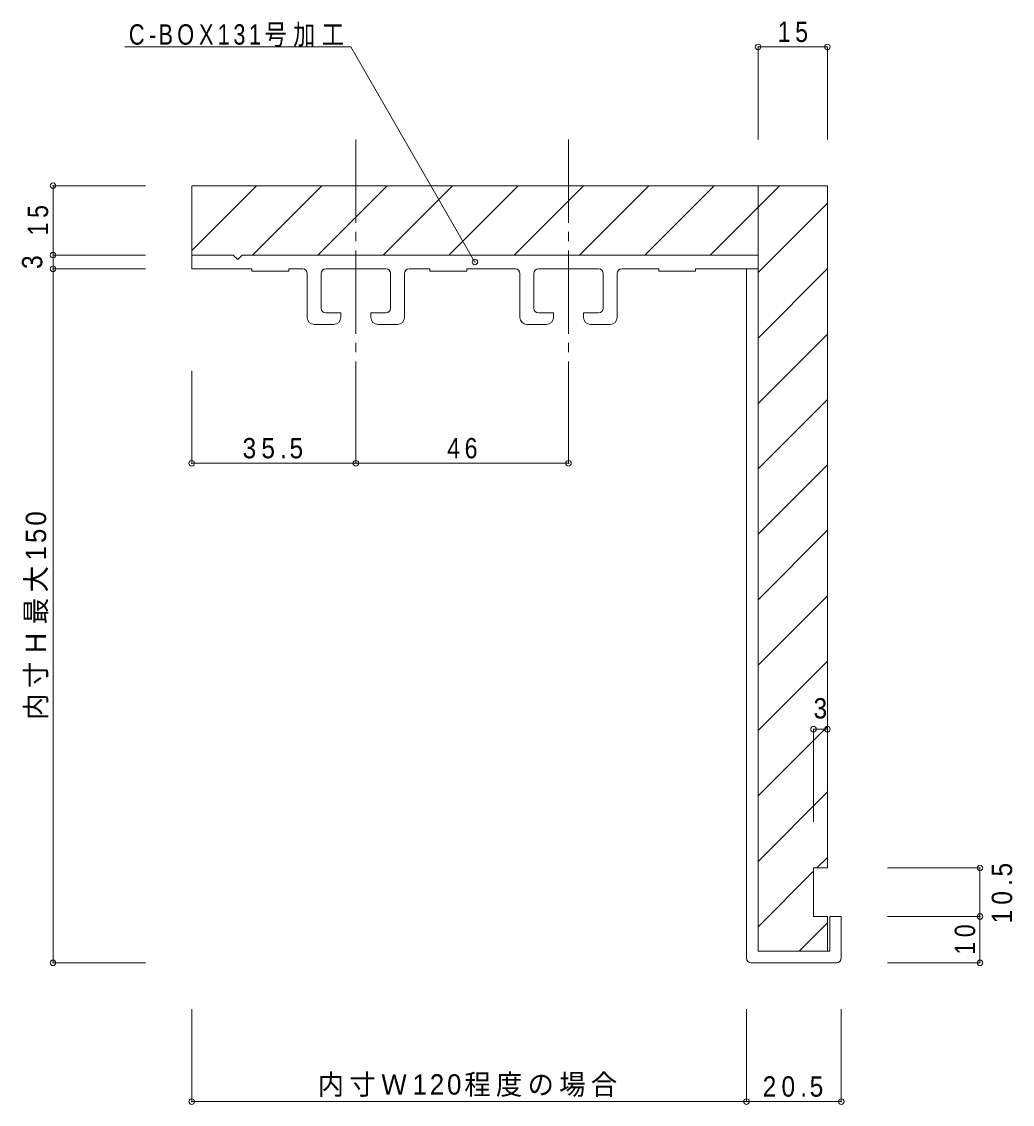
# Model space of a CAD drawing. Units: millimetres at full size, sheet at 1:2. Extents: x -623 to 282, y -195 to 195.
# Drawn here: x -623.2 to -408.9, y -102.3 to 131.7 of the extents above; entities that cross this region are included whole.
import ezdxf
from ezdxf.enums import TextEntityAlignment as Align

# ---------------------------------------------------------------- set-up
doc = ezdxf.new("R2010")
doc.units = ezdxf.units.MM
doc.header["$LTSCALE"] = 2
doc.header["$PDMODE"] = 32
doc.header["$PDSIZE"] = 1.2
doc.linetypes.add('CHAIN2', pattern=[12, 9, -1, 1, -1])
for name, color, linetype, lineweight in [('4-0_ＫＢ製品', 2, 'Continuous', 9), ('4-1_躯体', 3, 'Continuous', 9), ('4-2_ハッチ', 7, 'Continuous', 9), ('4-3_寸法', 4, 'Continuous', 9), ('4-4_引出線字', 4, 'Continuous', 9), ('4-8_他製品', 7, 'CHAIN2', 9)]:
    doc.layers.add(name, color=color, linetype=linetype, lineweight=lineweight)
doc.layers.add('4-5_文字', color=7, linetype='Continuous')
doc.styles.add('HGｺﾞｼｯｸM', font='')
doc.styles.get('HGｺﾞｼｯｸM').set_extended_font_data('HGｺﾞｼｯｸM')

msp = doc.modelspace()

# ---------------------------------------------------------------- linework, layer by layer
at = {"layer": '4-0_ＫＢ製品'}
for p, q in [((-463.932, 81.25), (-575.509, 81.25)), ((-463.932, 78.25), (-463.932, 81.25)), ((-562.432, 78.25), (-565.432, 78.25)), ((-561.432, 67.75), (-561.432, 77.25)), ((-558.432, 69.75), (-558.432, 77.25)), ((-544.432, 78.25), (-557.432, 78.25)), ((-543.432, 69.75), (-543.432, 77.25)), ((-540.432, 67.75), (-540.432, 77.25)), ((-539.432, 78.25), (-534.932, 78.25)), ((-516.432, 78.25), (-526.932, 78.25)), ((-526.932, 77.75), (-526.932, 78.25)), ((-515.432, 67.75), (-515.432, 77.25)), ((-512.432, 69.75), (-512.432, 77.25)), ((-498.432, 78.25), (-511.432, 78.25)), ((-497.432, 69.75), (-497.432, 77.25)), ((-494.432, 67.75), (-494.432, 77.25)), ((-493.432, 78.25), (-485.432, 78.25)), ((-463.932, 78.25), (-466.432, 78.25)), ((-466.432, -70.75), (-466.432, 78.25)), ((-554.182, 68.75), (-557.432, 68.75)), ((-554.182, 67.75), (-554.182, 68.75)), ((-547.682, 68.75), (-544.432, 68.75)), ((-547.682, 67.75), (-547.682, 68.75)), ((-508.182, 68.75), (-511.432, 68.75)), ((-508.182, 67.75), (-508.182, 68.75)), ((-501.682, 68.75), (-498.432, 68.75)), ((-501.682, 67.75), (-501.682, 68.75)), ((-555.682, 66.25), (-559.932, 66.25)), ((-546.182, 66.25), (-541.932, 66.25)), ((-509.682, 66.25), (-513.932, 66.25)), ((-495.932, 66.25), (-500.182, 66.25)), ((-445.932, -61.75), (-448.432, -61.75)), ((-448.432, -69.25), (-448.432, -61.75)), ((-445.932, -70.75), (-445.932, -61.75)), ((-465.432, -71.75), (-446.932, -71.75))]:
    msp.add_line(p, q, dxfattribs=at)
for points in [[(-575.509, 81.25), (-576.481, 80.29), (-577.477, 81.25), (-586.432, 81.25), (-586.432, 78.25), (-573.432, 78.25)], [(-477.432, 78.25), (-463.932, 78.25), (-463.932, 81.25)], [(-565.432, 78.25), (-565.432, 77.75), (-573.432, 77.75), (-573.432, 78.25)], [(-526.932, 77.75), (-534.932, 77.75), (-534.932, 78.25)], [(-477.432, 78.25), (-477.432, 77.75), (-485.432, 77.75), (-485.432, 78.25)], [(-448.432, -69.25), (-463.932, -69.25), (-463.932, 78.25)]]:
    msp.add_lwpolyline(points, dxfattribs=at)
for centre, radius, start, end in [((-562.432, 77.25), 1, 0, 90), ((-557.432, 77.25), 1, 90, 180), ((-544.432, 77.25), 1, 0, 90), ((-539.432, 77.25), 1, 90, 180), ((-516.432, 77.25), 1, 0, 90), ((-511.432, 77.25), 1, 90, 180), ((-498.432, 77.25), 1, 0, 90), ((-493.432, 77.25), 1, 90, 180), ((-557.432, 69.75), 1, 180, 270), ((-544.432, 69.75), 1, 270, 0), ((-511.432, 69.75), 1, 180, 270), ((-498.432, 69.75), 1, 270, 0), ((-559.932, 67.75), 1.5, 180, 270), ((-555.682, 67.75), 1.5, 270, 0), ((-546.182, 67.75), 1.5, 180, 270), ((-541.932, 67.75), 1.5, 270, 0), ((-513.932, 67.75), 1.5, 180, 270), ((-509.682, 67.75), 1.5, 270, 0), ((-500.182, 67.75), 1.5, 180, 270), ((-495.932, 67.75), 1.5, 270, 0), ((-465.432, -70.75), 1, 180, 270), ((-446.932, -70.75), 1, 270, 0)]:
    msp.add_arc(centre, radius, start, end, dxfattribs=at)
at = {"layer": '4-1_躯体'}
for p, q in [((-586.432, 81.25), (-586.432, 96.25)), ((-586.432, 96.25), (-448.932, 96.25)), ((-463.932, -69.25), (-463.932, 96.25)), ((-448.932, -51.25), (-448.932, 96.25)), ((-451.932, -61.75), (-451.932, -51.25)), ((-448.932, -51.25), (-451.932, -51.25)), ((-448.932, -61.75), (-451.932, -61.75)), ((-448.932, -69.25), (-448.932, -61.75)), ((-448.932, -69.25), (-463.932, -69.25))]:
    msp.add_line(p, q, dxfattribs=at)
at = {"layer": '4-2_ハッチ'}
for p, q in [((-586.432, 82.235), (-572.416, 96.25)), ((-573.274, 81.25), (-558.274, 96.25)), ((-559.132, 81.25), (-544.132, 96.25)), ((-544.99, 81.25), (-529.99, 96.25)), ((-530.848, 81.25), (-515.848, 96.25)), ((-516.706, 81.25), (-501.706, 96.25)), ((-502.564, 81.25), (-487.564, 96.25)), ((-488.422, 81.25), (-473.422, 96.25)), ((-474.279, 81.25), (-459.279, 96.25)), ((-463.932, 77.456), (-448.932, 92.456)), ((-463.932, 63.313), (-448.932, 78.313)), ((-463.932, 49.171), (-448.932, 64.171)), ((-463.932, 35.029), (-448.932, 50.029)), ((-463.932, 20.887), (-448.932, 35.887)), ((-463.932, 6.745), (-448.932, 21.745)), ((-463.932, -7.397), (-448.932, 7.603)), ((-463.932, -21.539), (-448.932, -6.539)), ((-463.932, -35.681), (-448.932, -20.681)), ((-463.932, -49.824), (-448.932, -34.824)), ((-451.216, -51.25), (-448.932, -48.966)), ((-463.932, -63.966), (-451.932, -51.966)), ((-455.074, -69.25), (-448.932, -63.108))]:
    msp.add_line(p, q, dxfattribs=at)
at = {"layer": '4-3_寸法'}
for p, q in [((-448.932, 126.25), (-463.932, 126.25)), ((-463.932, 106.25), (-463.932, 126.25)), ((-448.932, 126.25), (-448.932, 106.25)), ((-616.432, 96.25), (-616.432, 81.25)), ((-616.432, 96.25), (-596.432, 96.25)), ((-616.432, 81.25), (-596.432, 81.25)), ((-616.432, 81.25), (-616.432, 78.25)), ((-616.432, 78.25), (-596.432, 78.25)), ((-616.432, 78.25), (-616.432, -71.75)), ((-586.432, 36.25), (-586.432, 56.25)), ((-550.932, 36.25), (-550.932, 56.25)), ((-504.932, 36.25), (-504.932, 56.25)), ((-586.432, 36.25), (-550.932, 36.25)), ((-550.932, 36.25), (-504.932, 36.25)), ((-451.932, -21.25), (-448.932, -21.25)), ((-451.932, -21.25), (-451.932, -41.25)), ((-415.932, -51.25), (-435.932, -51.25)), ((-415.932, -61.75), (-415.932, -51.25)), ((-415.932, -61.75), (-435.932, -61.75)), ((-415.932, -71.75), (-415.932, -61.75)), ((-616.432, -71.75), (-596.432, -71.75)), ((-415.932, -71.75), (-435.932, -71.75)), ((-586.432, -81.75), (-586.432, -101.75)), ((-466.432, -101.75), (-466.432, -81.75)), ((-445.932, -101.75), (-445.932, -81.75)), ((-466.432, -101.75), (-586.432, -101.75)), ((-445.932, -101.75), (-466.432, -101.75))]:
    msp.add_line(p, q, dxfattribs=at)
for p in [(-463.932, 126.25), (-448.932, 126.25), (-616.432, 96.25), (-616.432, 81.25), (-616.432, 78.25), (-586.432, 36.25), (-550.932, 36.25), (-504.932, 36.25), (-451.932, -21.25), (-448.932, -21.25), (-415.932, -51.25), (-415.932, -61.75), (-616.432, -71.75), (-415.932, -71.75), (-586.432, -101.75), (-466.432, -101.75), (-445.932, -101.75)]:
    msp.add_point(p, dxfattribs=at)
at = {"layer": '4-4_引出線字'}
for p in [(-600.903, 126.25), (-525.182, 79.75)]:
    msp.add_line(p, (-552.028, 126.25), dxfattribs=at)
msp.add_point((-525.182, 79.75), dxfattribs=at)
at = {"layer": '4-8_他製品'}
for p, q in [((-550.932, 106.25), (-550.932, 56.25)), ((-504.932, 106.25), (-504.932, 56.25))]:
    msp.add_line(p, q, dxfattribs=at)

# ---------------------------------------------------------------- texts
at = {"layer": '4-3_寸法', "color": 7, "style": 'HGｺﾞｼｯｸM', "width": 0.9}
msp.add_text('3', height=4.399, rotation=90, dxfattribs=at).set_placement((-617.432, 78.25), align=Align.BOTTOM_LEFT)
msp.add_text('3', height=4.399, dxfattribs=at).set_placement((-451.932, -20.25), align=Align.BOTTOM_LEFT)
at = {"layer": '4-3_寸法', "color": 7, "char_height": 4.399, "attachment_point": 7, "style": 'HGｺﾞｼｯｸM'}
for s, insert in [('\\T1.36;\\W0.85;15', (-459.682, 127.25)), ('\\T1.38;\\W0.9;35.5', (-575.432, 37.25)), ('\\T1.36;\\W0.85;46', (-531.182, 37.25)), ('\\T1.2;\\W0.95;内寸Ｗ120程度の場合', (-559.182, -100.75)), ('\\T1.38;\\W0.9;20.5', (-462.932, -100.75))]:
    msp.add_mtext(s, dxfattribs=dict(at, insert=insert))
at = {"layer": '4-3_寸法', "color": 7, "char_height": 4.399, "attachment_point": 7, "rotation": 90, "style": 'HGｺﾞｼｯｸM'}
for s, insert in [('\\T1.36;\\W0.85;15', (-617.432, 85.5)), ('\\T1.21;\\W0.95;内寸Ｈ最大150', (-617.432, -19.25)), ('\\T1.38;\\W0.9;10.5', (-408.932, -63.25)), ('\\T1.36;\\W0.85;10', (-416.932, -70))]:
    msp.add_mtext(s, dxfattribs=dict(at, insert=insert))
at = {"layer": '4-5_文字', "insert": (-600.028, 126.25), "char_height": 4.399, "attachment_point": 7, "style": 'HGｺﾞｼｯｸM'}
msp.add_mtext('\\T1.29;\\W0.8;C-BOX131号加工', dxfattribs=at)

doc.saveas('drawing.dxf')
